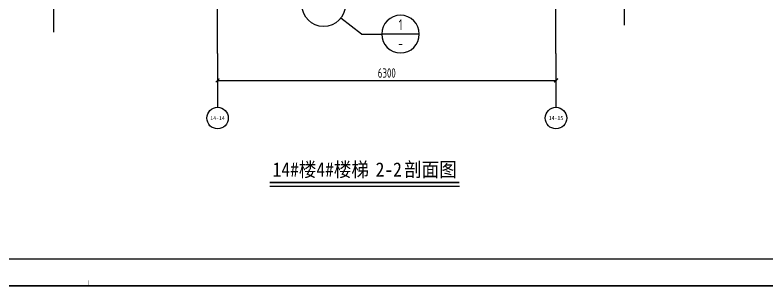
# Model space of a CAD drawing. Extents: x 458696 to 839151, y -191463 to 35158.
# Drawn here: x 554636 to 568635, y -49208 to -44172 of the extents above; entities that cross this region are included whole.
import ezdxf
from ezdxf.enums import TextEntityAlignment as Align

# ---------------------------------------------------------------- set-up
doc = ezdxf.new("R2010")
doc.units = 0
doc.header["$LTSCALE"] = 500
for name, pattern in [('109-34 轴网$0$L1$0$$AUDIT_BAD_LTYPE1', [0]), ('CENTER', [2, 1.25, -0.25, 0.25, -0.25]), ('DOTE', [2.42, 2, -0.2, 0.02, -0.2])]:
    doc.linetypes.add(name, pattern=pattern)
doc.layers.get('0').update_dxf_attribs({"linetype": 'CONTINUOUS'})
doc.layers.get('Defpoints').update_dxf_attribs({"color": 167, "linetype": 'CONTINUOUS'})
for name, color, linetype in [('02-TEXT_轴号', 7, 'CONTINUOUS'), ('A_STR-砼墙', 51, 'CONTINUOUS'), ('AXIS', 253, 'CENTER'), ('DIM_SYMB', 3, 'CONTINUOUS'), ('PUB_TEXT', 7, 'CONTINUOUS'), ('s-dim', 3, 'CONTINUOUS'), ('s-thin', 3, 'CONTINUOUS')]:
    doc.layers.add(name, color=color, linetype=linetype)
doc.styles.add('_TCH_AXIS', font='STXIHEI.TTF')
doc.styles.add('_TCH_DIM_T3', font='ROS1', dxfattribs={"width": 0.8, "bigfont": 'JD'})
doc.styles.add('TSSD_Num', font='Tssdeng.shx', dxfattribs={"width": 0.7, "bigfont": 'Hztxt.shx'})
doc.styles.add('宋体', font='', dxfattribs={"width": 0.9})
doc.styles.get('宋体').set_extended_font_data('SimSun')
doc.dimstyles.new('_TCH_ARCH&&50', dxfattribs={"dimtxt": 175, "dimasz": 50, "dimexe": 125, "dimexo": 150, "dimgap": 50, "dimtad": 1, "dimdec": 0, "dimzin": 0, "dimdsep": 46, "dimtxsty": '_TCH_DIM_T3', "dimblk": 'ARCHTICK', "dimcen": 0.09, "dimclrt": 7, "dimazin": 2, "dimtfac": 1, "dimtdec": 0, "dimtix": 1, "dimtmove": 2, "dimatfit": 3, "dimfxl": 1, "dimtolj": 1, "dimtzin": 0, "dimarcsym": 0})

# ---------------------------------------------------------------- blocks, each defined once
blk = doc.blocks.new('图框-A1')
for points, const_width in [([(0, 0), (841, 0), (841, 594), (0, 594)], 0.05), ([(766, 584), (25, 584), (25, 10), (766, 10)], 0.5)]:
    blk.add_lwpolyline(points, close=True, dxfattribs=dict(const_width=const_width))
at = {"const_width": 0.05}
blk.add_lwpolyline([(420.5, 0), (420.5, 2)], dxfattribs=at)
blk = doc.blocks.new('_ArchTick')
at = {"color": 0, "const_width": 0.5}
blk.add_lwpolyline([(-0.71, -0.71), (0.71, 0.71)], dxfattribs=at)
blk = doc.blocks.new('*D677')
at = {"layer": 'Defpoints', "color": 0, "transparency": 16777216}
for p in [(558407, -44887), (564707, -44887), (564707, -45387)]:
    blk.add_point(p, dxfattribs=at)
at = {"layer": 's-dim', "color": 0, "lineweight": -2, "transparency": 16777216}
for p, q in [((558407, -45037), (558407, -45512)), ((564707, -45037), (564707, -45512)), ((558407, -45387), (564707, -45387))]:
    blk.add_line(p, q, dxfattribs=at)
at = {"layer": 's-dim', "color": 0, "lineweight": -2, "transparency": 16777216, "xscale": 50, "yscale": 50, "zscale": 50, "rotation": 180}
blk.add_blockref('_ArchTick', (558407, -45387), dxfattribs=at)
at = {"layer": 's-dim', "color": 0, "lineweight": -2, "transparency": 16777216, "xscale": 50, "yscale": 50, "zscale": 50}
blk.add_blockref('_ArchTick', (564707, -45387), dxfattribs=at)
at = {"layer": 's-dim', "color": 7, "transparency": 16777216, "insert": (561557, -45249), "char_height": 175, "attachment_point": 5, "style": '_TCH_DIM_T3'}
blk.add_mtext('\\A1;6300', dxfattribs=at)
blk = doc.blocks.new('ts_idx')
at = {"color": 0, "linetype": 'ByBlock', "lineweight": -2}
blk.add_line((-0.5, 0), (0.5, 0), dxfattribs=at)
blk.add_circle((0, 0), 0.5, dxfattribs=at)
at = {"color": 0, "linetype": 'ByBlock', "lineweight": -2, "style": 'TSSD_Num', "width": 0.7}
for tag, p in [('1', (0, 0.25)), ('A', (0, -0.25))]:
    blk.add_attdef(tag, text='', height=0.286, dxfattribs=at).set_placement(p, align=Align.MIDDLE_CENTER)

msp = doc.modelspace()

# ---------------------------------------------------------------- linework, layer by layer
at = {"linetype": '109-34 轴网$0$L1$0$$AUDIT_BAD_LTYPE1'}
msp.add_lwpolyline([(577028.024, -19506.31), (577028.024, -49206.31), (534978.024, -49206.31), (534978.024, -19506.31)], close=True, dxfattribs=at)
msp.add_lwpolyline([(534978.024, -49206.31), (577028.024, -49206.31), (577028.024, -19506.31), (534978.024, -19506.31)], close=True)
at = {"color": 4, "ltscale": 0.001}
msp.add_circle((560381.8, -43984.705), 400.189, dxfattribs=at)
at = {"layer": 'A_STR-砼墙'}
msp.add_line((555356.874, -44186.963), (555356.874, -43936.963), dxfattribs=at)
at = {"layer": 'AXIS', "color": 8, "linetype": 'DOTE'}
for p, q in [((558406.874, -44886.963), (558406.874, -22498.813)), ((564706.874, -44886.963), (564706.874, -22498.813))]:
    msp.add_line(p, q, dxfattribs=at)
at = {"layer": 'DIM_SYMB', "const_width": 35}
msp.add_lwpolyline([(559375.582, -47284.161), (562909.126, -47284.161)], dxfattribs=at)
at = {"layer": 'DIM_SYMB'}
msp.add_lwpolyline([(559376.81, -47354.161), (562909.126, -47354.161)], dxfattribs=at)
at = {"layer": 's-dim'}
for p, q in [((558406.874, -44886.963), (558406.874, -45886.963)), ((564706.874, -44886.963), (564706.874, -45886.963))]:
    msp.add_line(p, q, dxfattribs=at)
for centre in [(558406.874, -46086.963), (564706.874, -46086.963)]:
    msp.add_circle(centre, 200, dxfattribs=at)
at = {"layer": 's-thin'}
for q in [(560698.806, -44228.956), (561462.873, -44525.622)]:
    msp.add_line((561083.839, -44525.622), q, dxfattribs=at)
for points in [[(555356.874, -44486.963), (555356.874, -33549.138), (555251.874, -33510.921), (555461.874, -33473.892), (555356.874, -33436.638), (555356.874, -22498.813)], [(565976.255, -22498.813), (565976.255, -33374.138), (566081.255, -33412.355), (565871.255, -33449.383), (565976.255, -33486.638), (565976.255, -44361.963)]]:
    msp.add_lwpolyline(points, dxfattribs=at)

# ---------------------------------------------------------------- block references
at = {"xscale": 50, "yscale": 50, "zscale": 50}
msp.add_blockref('图框-A1', (534978.024, -49206.31), dxfattribs=at)
at = {"layer": 's-thin'}
ref = msp.add_blockref('ts_idx', (561812.873, -44525.622), dxfattribs=dict(at, xscale=-700, yscale=700, zscale=700))
ref.add_attrib('1', '1', dxfattribs={"height": 200, "style": 'TSSD_Num', "width": 0.7}).set_placement((561812.873, -44350.622), align=Align.MIDDLE_CENTER)
ref.add_attrib('-', '-', dxfattribs={"height": 200, "style": 'TSSD_Num', "width": 0.7}).set_placement((561812.873, -44700.622), align=Align.MIDDLE_CENTER)

# ---------------------------------------------------------------- texts
at = {"layer": '02-TEXT_轴号', "style": '_TCH_AXIS'}
for s, height, width, p, p2 in [('14-14', 75.0039, 1.054452, (558271.99, -46124.465), (558541.758, -46124.465)), ('14-15', 76.1461, 1.037403, (564572.15, -46125.036), (564841.597, -46125.036))]:
    msp.add_text(s, height=height, dxfattribs=dict(at, width=width)).set_placement(p, p2, align=Align.FIT)
at = {"layer": 'PUB_TEXT', "style": '宋体', "width": 0.9}
for s, p in [('14#楼4#楼梯', (559431.238, -47175.764)), ('剖面图', (561879.475, -47175.764)), ('2-2', (561349.653, -47175.764))]:
    msp.add_text(s, height=265.8228, dxfattribs=at).set_placement(p)

# ---------------------------------------------------------------- dimensions: what is measured, and where the dimension line sits
at = {"layer": 's-dim'}
dim = msp.add_aligned_dim(p1=(558406.874, -44886.963), p2=(564706.874, -44886.963), distance=-500, dimstyle='_TCH_ARCH&&50', dxfattribs=at)
dim.commit()
dim.dimension.update_dxf_attribs({"geometry": '*D677', "text_midpoint": (561556.874, -45249.463)})

doc.saveas('drawing.dxf')
